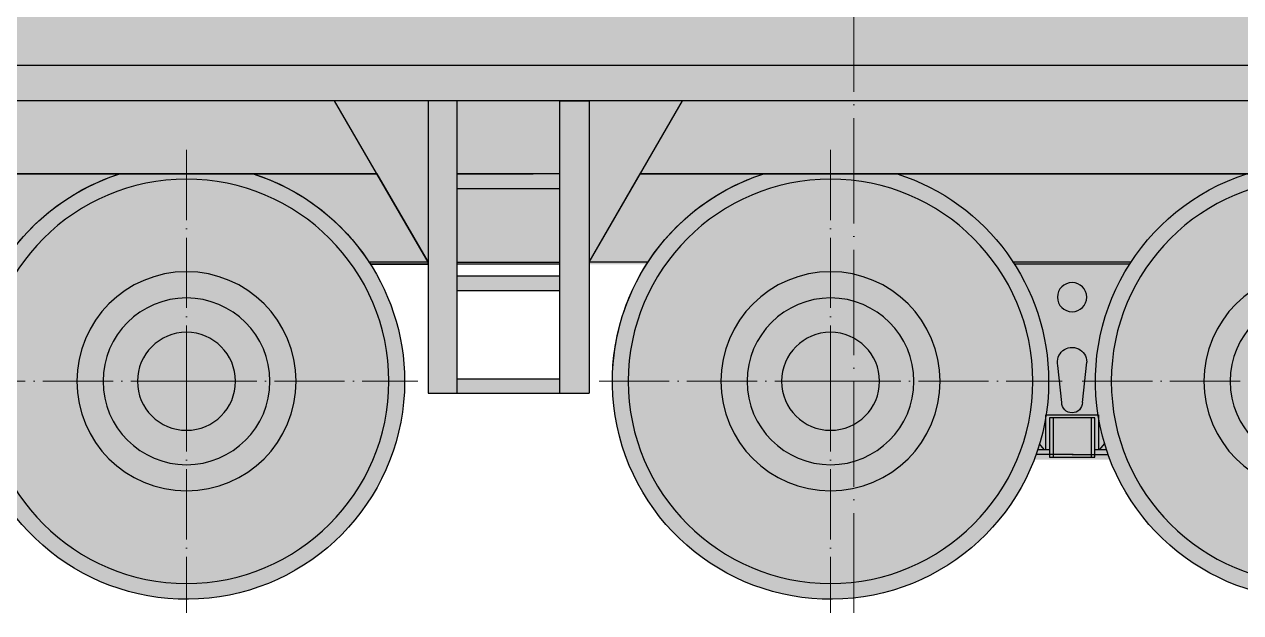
# Model space of a CAD drawing. Header units: millimetres. Extents: x 23077 to 36984, y -3880 to 22709.
# Drawn here: x 29330 to 33484, y 6471 to 8482 of the extents above; entities that cross this region are included whole.
import ezdxf

# ---------------------------------------------------------------- set-up
doc = ezdxf.new("R2010")
doc.units = ezdxf.units.MM
doc.set_wipeout_variables(frame=1)
doc.linetypes.add('ACAD_ISO04W100', pattern=[30, 24, -3, 0, -3])
doc.layers.add('LTM-1160-2', color=251, linetype='Continuous')
doc.layers.add('LTM-1160-2 Оси', color=254, linetype='ACAD_ISO04W100', lineweight=15)
doc.layers.add('LTM-1160-2 Штрих', color=41, linetype='Continuous', lineweight=15)

# ---------------------------------------------------------------- blocks, each defined once
blk = doc.blocks.new('BLOCK-20160220.19073059')
at = {"color": 0, "linetype": 'ByBlock', "lineweight": -2, "transparency": 16777216}
blk.add_wipeout([(-227.9, 709.3), (-227.9, 709.3), (-419.2, 615.8), (-576.4, 472.1), (-686.4, 289.7), (-740.3, 83.6), (-745, 0), (-745, 0), (-714.6, -210.8), (-591.1, -453.5), (-426.8, -610.7), (-227.8, -709.3), (0, -745), (196.6, -718.6), (377.3, -642.4), (493.5, -558.1), (631.3, -395.6), (717.4, -200.9), (744.9, 10.3), (711.6, 220.7), (620, 413), (477.9, 571.6), (296.6, 683.4), (227.9, 709.3)], dxfattribs=at)
at = {"layer": 'LTM-1160-2 Штрих', "extrusion": (0, 0, -1)}
h = blk.add_hatch(color=251, dxfattribs=at)
h.dxf.hatch_style = 1
h.paths.add_polyline_path([(0, 691), (0, 709.3), (-227.9, 709.3, 0.325837), (-745, 0), (-691, 0, -0.414214)])
h.paths.add_polyline_path([(-691, 0), (-745, 0, 0.414214), (0, -745), (0, -691, -0.414214)])
h.paths.add_polyline_path([(745, 0), (691, 0, -0.414214), (0, -691), (0, -745, 0.414214)])
h.paths.add_polyline_path([(227.9, 709.3), (0, 709.3), (0, 691, -0.414214), (691, 0), (745, 0, 0.325837)])
h = blk.add_hatch(color=252, dxfattribs=at)
h.dxf.hatch_style = 1
h.paths.add_polyline_path([(0, 374.5), (0, 691, 0.414214), (-691, 0), (-374.5, 0, -0.414214)])
h.paths.add_polyline_path([(-374.5, 0), (-691, 0, 0.414214), (0, -691), (0, -374.5, -0.414214)])
h.paths.add_polyline_path([(691, 0), (374.5, 0, -0.414214), (0, -374.5), (0, -691, 0.414214)])
h.paths.add_polyline_path([(0, 691), (0, 374.5, -0.414214), (374.5, 0), (691, 0, 0.414214)])
h = blk.add_hatch(color=256, dxfattribs=at)
h.dxf.hatch_style = 1
h.set_gradient(color1=(132, 132, 132), color2=(214, 214, 214), tint=1, name='HEMISPHERICAL')
h.paths.add_polyline_path([(0, 285), (0, 374.5, 0.414214), (-374.5, 0), (-285, 0, -0.414214)])
h.paths.add_polyline_path([(0, 167.5), (0, 285, 0.414214), (-285, 0), (-167.5, 0, -0.414214)], flags=17)
h.paths.add_polyline_path([(-285, 0), (-374.5, 0, 0.414214), (0, -374.5), (0, -285, -0.414214)])
h.paths.add_polyline_path([(-167.5, 0), (-285, 0, 0.414214), (0, -285), (0, -167.5, -0.414214)], flags=17)
h.paths.add_polyline_path([(285, 0), (167.5, 0, -0.414214), (0, -167.5), (0, -285, 0.414214)], flags=17)
h.paths.add_polyline_path([(374.5, 0), (285, 0, -0.414214), (0, -285), (0, -374.5, 0.414214)])
h.paths.add_polyline_path([(0, 285), (0, 167.5, -0.414214), (167.5, 0), (285, 0, 0.414214)], flags=17)
h.paths.add_polyline_path([(0, 374.5), (0, 285, -0.414214), (285, 0), (374.5, 0, 0.414214)])
h = blk.add_hatch(color=256, dxfattribs=at)
h.dxf.hatch_style = 1
h.paths.add_polyline_path([(0, 167.5, 0.414214), (-167.5, 0), (0, 0)])
h.paths.add_polyline_path([(0, 0), (-167.5, 0, 0.414214), (0, -167.5)])
h.paths.add_polyline_path([(167.5, 0), (0, 0), (0, -167.5, 0.414214)])
h.paths.add_polyline_path([(0, 167.5), (0, 0), (167.5, 0, 0.414214)])
at = {"color": 0, "linetype": 'ByBlock', "lineweight": -2, "transparency": 16777216}
blk.add_lwpolyline([(227.9, 709.3), (-227.9, 709.3, 0.325837), (-745, 0, 1.96664), (227.9, 709.3)], format="xyb", dxfattribs=at)
for radius in [691, 374.5, 285, 167.5]:
    blk.add_circle((0, 0), radius, dxfattribs=at)
at = {"layer": 'LTM-1160-2 Оси', "ltscale": 10, "transparency": 16777216}
for p, q in [((0, 790.8), (0, 0)), ((0, 0), (-790.8, 0)), ((0, 0), (0, -790.8)), ((790.8, 0), (0, 0))]:
    blk.add_line(p, q, dxfattribs=at)
blk = doc.blocks.new('BLOCK-20160220.19124611')
at = {"color": 0, "linetype": 'ByBlock', "lineweight": -2}
blk.add_wipeout([(-275, 500.1), (-275, -500.1), (275, -500.1), (275, 500.1), (175, 500.1), (175, -450.1), (-175, -450.1), (-175, 500.1)], dxfattribs=at)
at = {"color": 0, "linetype": 'ByBlock', "lineweight": -2, "transparency": 16777216}
for p, q in [((175, -450.1), (-175, -450.1)), ((275, -500.1), (-275, -500.1))]:
    blk.add_line(p, q, dxfattribs=at)
at = {"color": 0, "linetype": 'ByBlock', "lineweight": -2}
for points in [[(-175, 200.1), (175, 200.1), (175, 250.1), (-175, 250.1)], [(-175, -98.7), (175, -98.7), (175, -148.7), (-175, -148.7)]]:
    blk.add_wipeout(points, dxfattribs=at)
at = {"layer": 'LTM-1160-2 Штрих', "extrusion": (0, 0, -1)}
h = blk.add_hatch(color=256, dxfattribs=at)
h.dxf.hatch_style = 1
h.paths.add_polyline_path([(-175, 500.1), (-275, 500.1), (-275, -500.1), (-175, -500.1)])
h.paths.add_polyline_path([(175, -450.1), (-175, -450.1), (-175, -500.1), (175, -500.1)])
h.paths.add_polyline_path([(175, -98.7), (-175, -98.7), (-175, -148.7), (175, -148.7)])
h.paths.add_polyline_path([(175, 250.1), (-175, 250.1), (-175, 200.1), (175, 200.1)])
h.paths.add_polyline_path([(275, 500.1), (175, 500.1), (175, -500.1), (275, -500.1)])
at = {"color": 0, "linetype": 'ByBlock', "lineweight": -2, "transparency": 16777216}
for p, q in [((-175, 250.1), (175, 250.1)), ((175, 250.1), (-83.9, 250.1)), ((175, 200.1), (-175, 200.1)), ((175, -98.7), (-175, -98.7)), ((175, -148.7), (-175, -148.7))]:
    blk.add_line(p, q, dxfattribs=at)
at = {"color": 0, "linetype": 'ByBlock', "lineweight": -2, "transparency": 16777216, "extrusion": (0, 0, -1)}
for points in [[(175, -500.1), (175, 500.1), (275, 500.1), (275, -500.1)], [(-175, -500.1), (-175, 500.1), (-275, 500.1), (-275, -500.1)]]:
    blk.add_lwpolyline(points, dxfattribs=at)
blk = doc.blocks.new('BLOCK-20160220.15365116')
at = {"color": 0, "linetype": 'ByBlock', "lineweight": -2, "transparency": 16777216}
blk.add_wipeout([(1629.5, 1500.1), (1455, 1197.8), (905, 1197.8), (730.5, 1500.1), (-2315.2, 1500.1), (-3173, 1500.1), (-3173, 1281.9), (-3165.9, 1274.8), (-3153, 1274.8), (-3153, 1194.8), (-3165.9, 1194.8), (-3173, 1187.7), (-3173, 698.8), (-3183, 698.8), (-3196.9, 700.8), (-3220, 700.8), (-3231.9, 703.8), (-3488.1, 703.8), (-3500, 700.8), (-3523.1, 700.8), (-3535, 698.8), (-3541, 698.8), (-3541, 2005.8), (-3154.8, 2005.8), (-2435, 2130.3), (-2429.1, 2130.8), (-1029.5, 2130.8), (-1020, 2133.4), (-1020, 2140.8), (1020, 2140.8), (1020, 2134), (1028.3, 2130.8), (4949, 2130.8), (4949, 1629.5), (4938, 1629.5), (4938, 1512.8), (4912.8, 1500.1)], dxfattribs=at)
at = {"layer": 'LTM-1160-2 Штрих'}
h = blk.add_hatch(color=256, dxfattribs=at)
h.dxf.hatch_style = 1
h.paths.add_polyline_path([(4912.8, 1500.1), (1629.5, 1500.1), (1455, 1197.8), (905, 1197.8), (730.5, 1500.1), (-2315.2, 1500.1), (-3173, 1500.1), (-3173, 1281.9), (-3165.9, 1274.8), (-3153, 1274.8), (-3153, 1194.8), (-3165.9, 1194.8), (-3173, 1187.7), (-3173, 698.8), (-3183, 698.8), (-3196.9, 700.8), (-3220, 700.8), (-3231.9, 703.8), (-3488.1, 703.8), (-3500, 700.8), (-3523.1, 700.8), (-3535, 698.8), (-3541, 698.8), (-3541, 2005.8), (-3154.8, 2005.8), (-2435, 2130.3), (-2429.1, 2130.8), (-1029.5, 2130.8), (-1020, 2133.4), (-1020, 2140.8), (1020, 2140.8), (1020, 2134), (1028.3, 2130.8), (4949, 2130.8), (4949, 1629.5), (4938, 1629.5), (4938, 1512.8)])
at = {"color": 0, "linetype": 'ByBlock', "lineweight": -2, "transparency": 16777216}
for p, q in [((-3186.5, 1870.1), (4939, 1870.1)), ((-3186.5, 1750.1), (4949, 1750.1)), ((1355, 1197.8), (1005, 1197.8)), ((1005, 1190.8), (1355, 1190.8))]:
    blk.add_line(p, q, dxfattribs=at)
for points in [[(708.5, 1190.8), (708.5, 1190.8), (630.1, 1293.2), (535.3, 1380.5), (426.8, 1450.2), (307.9, 1500.1), (307.9, 1500.1), (-147.9, 1500.1), (-147.9, 1500.1), (-339.2, 1406.6), (-496.4, 1262.8), (-606.4, 1080.5), (-660.3, 874.4), (-653.7, 661.6), (-615.3, 523.3), (-874.7, 523.3), (-874.7, 523.3), (-827.4, 731), (-840.8, 943.5), (-913.8, 1143.6), (-1040.5, 1314.8), (-1210.4, 1443.2), (-1342.1, 1500.1), (-1797.9, 1500.1), (-1797.9, 1500.1), (-1916.8, 1450.2), (-2025.3, 1380.5), (-2120.1, 1293.2), (-2198.5, 1190.8), (-2198.5, 1190.8), (-2421.3, 1190.8), (-2431.4, 1189.1), (-2463.7, 1168.6), (-2496.1, 1148.2), (-2627.9, 1101.2), (-3173, 907.1), (-3173, 1187.7), (-3165.9, 1194.8), (-3153, 1194.8), (-3153, 1274.8), (-3165.9, 1274.8), (-3173, 1281.9), (-3173, 1500.1), (730.5, 1500.1), (905, 1197.8), (905, 1190.8)], [(4939, 888), (4636.2, 1028.3), (4636.2, 1028.3), (4561.9, 1185.5), (4453.2, 1321.2), (4316, 1428), (4157.9, 1500.1), (3702.1, 1500.1), (3702.1, 1500.1), (3510.8, 1406.6), (3353.7, 1262.9), (3243.6, 1080.5), (3189.7, 874.5), (3196.3, 661.6), (3234.7, 523.3), (2975.3, 523.3), (2975.3, 523.3), (3022.6, 731), (3009.2, 943.5), (2936.2, 1143.6), (2809.5, 1314.8), (2639.6, 1443.2), (2507.9, 1500.1), (2052.1, 1500.1), (2052.1, 1500.1), (1933.2, 1450.2), (1824.7, 1380.5), (1729.9, 1293.2), (1651.5, 1190.8), (1651.5, 1190.8), (1455, 1190.8), (1455, 1197.8), (1629.5, 1500.1), (4912.8, 1500.1), (4938, 1512.8)]]:
    blk.add_wipeout(points, dxfattribs=at)
at = {"layer": 'LTM-1160-2 Штрих'}
h = blk.add_hatch(color=253, dxfattribs=at)
h.dxf.hatch_style = 1
edge = h.paths.add_edge_path()
edge.add_line((905, 1190.8), (708.5, 1190.8))
edge.add_arc((80, 790.8), 745, 32.4737, 72.19)
edge.add_line((307.9, 1500.1), (-147.9, 1500.1))
edge.add_arc((80, 790.8), 745, 107.81, 201.0425)
edge.add_line((-615.3, 523.3), (-874.7, 523.3))
edge.add_arc((-1570, 790.8), 745, 338.9575, 432.19)
edge.add_line((-1342.1, 1500.1), (-1797.9, 1500.1))
edge.add_arc((-1570, 790.8), 745, 107.81, 147.5263)
edge.add_line((-2198.5, 1190.8), (-2421.3, 1190.8))
edge.add_line((-2421.3, 1190.8), (-2431.4, 1189.1))
edge.add_line((-2431.4, 1189.1), (-2496.1, 1148.2))
edge.add_line((-2496.1, 1148.2), (-2627.9, 1101.2))
edge.add_line((-2627.9, 1101.2), (-3173, 907.1))
edge.add_line((-3173, 907.1), (-3173, 1187.7))
edge.add_line((-3173, 1187.7), (-3165.9, 1194.8))
edge.add_line((-3165.9, 1194.8), (-3153, 1194.8))
edge.add_line((-3153, 1194.8), (-3153, 1274.8))
edge.add_line((-3153, 1274.8), (-3165.9, 1274.8))
edge.add_line((-3165.9, 1274.8), (-3173, 1281.9))
edge.add_line((-3173, 1281.9), (-3173, 1500.1))
edge.add_line((-3173, 1500.1), (730.5, 1500.1))
edge.add_line((730.5, 1500.1), (905, 1197.8))
edge.add_line((905, 1197.8), (905, 1190.8))
h = blk.add_hatch(color=253, dxfattribs=at)
h.dxf.hatch_style = 1
edge = h.paths.add_edge_path()
edge.add_line((4938, 1512.8), (4939, 888))
edge.add_line((4939, 888), (4636.2, 1028.3))
edge.add_arc((3929.9, 790.6), 745.2, 18.5992, 72.1859)
edge.add_line((4157.9, 1500.1), (3702.1, 1500.1))
edge.add_arc((3929.9, 790.9), 744.9, 107.8072, 201.0499)
edge.add_line((3234.7, 523.3), (2975.3, 523.3))
edge.add_arc((2280, 790.8), 745, 338.9575, 432.19)
edge.add_line((2507.9, 1500.1), (2052.1, 1500.1))
edge.add_arc((2280, 790.8), 745, 107.81, 147.5263)
edge.add_line((1651.5, 1190.8), (1455, 1190.8))
edge.add_line((1455, 1190.8), (1455, 1197.8))
edge.add_line((1455, 1197.8), (1629.5, 1500.1))
edge.add_line((1629.5, 1500.1), (4912.8, 1500.1))
edge.add_line((4912.8, 1500.1), (4938, 1512.8))
at = {"color": 0, "linetype": 'ByBlock', "lineweight": -2, "transparency": 16777216}
for p, q in [((905, 1197.8), (586.1, 1750.1)), ((1455, 1197.8), (1773.9, 1750.1)), ((-2496.1, 1500.1), (730.5, 1500.1)), ((1629.5, 1500.1), (4912.8, 1500.1)), ((-946, 1197.8), (-542, 1197.8)), ((-941.5, 1190.8), (-548.5, 1190.8)), ((704, 1197.8), (905, 1197.8)), ((1448.6, 1197.8), (1658, 1197.8)), ((1448.6, 1190.8), (1651.5, 1190.8)), ((-780.3, 718.3), (-795, 856.8)), ((-709.7, 718.3), (-696.4, 845)), ((-655, 676.3), (-835, 676.3)), ((-835, 676.3), (-835, 558.3)), ((-822.5, 666.3), (-667.5, 666.3)), ((-822.5, 531.3), (-822.5, 666.3)), ((-810, 666.3), (-810, 531.3)), ((-680, 666.3), (-680, 531.3)), ((-667.5, 666.3), (-667.5, 531.3)), ((-655, 558.3), (-655, 676.3)), ((-745, 540.8), (-868.2, 540.8)), ((-822.5, 558.3), (-862.2, 558.3)), ((-840, 558.3), (-856.2, 577.6)), ((-748.3, 540.8), (-621.8, 540.8)), ((-627.8, 558.3), (-667.5, 558.3)), ((-650, 558.3), (-633.8, 577.6)), ((-667.5, 531.3), (-822.5, 531.3))]:
    blk.add_line(p, q, dxfattribs=at)
blk.add_lwpolyline([(4912.8, 1500.1), (1629.5, 1500.1), (1455, 1197.8), (905, 1197.8), (730.5, 1500.1), (-2315.2, 1500.1)], dxfattribs=at)
blk.add_lwpolyline([(4938, 1512.8), (4939, 888), (4636.2, 1028.3, 0.238172), (4157.9, 1500.1), (3702.1, 1500.1, 0.430889), (3234.7, 523.3), (2975.3, 523.3, 0.430836), (2507.9, 1500.1), (2052.1, 1500.1, 0.175051), (1651.5, 1190.8), (1455, 1190.8), (1455, 1197.8), (1629.5, 1500.1), (4912.8, 1500.1), (4938, 1512.8)], format="xyb", dxfattribs=at)
blk.add_circle((-745, 1078.5), 50, dxfattribs=at)
for centre, radius, start, end in [((80, 790.8), 745, 0, 72.19), ((-745, 856.8), 50, 346.4068, 180), ((-745, 718.3), 35.3, 180, 0)]:
    blk.add_arc(centre, radius, start, end, dxfattribs=at)
for name, p in [('BLOCK-20160220.19124611', (1180, 1249.9)), ('BLOCK-20160220.19073059', (-1570, 790.8)), ('BLOCK-20160220.19073059', (80, 790.8)), ('BLOCK-20160220.19073059', (2280, 790.8))]:
    blk.add_blockref(name, p, dxfattribs=at)
at = {"layer": 'LTM-1160-2 Оси', "ltscale": 15, "transparency": 16777216}
blk.add_line((0, 2140.8), (0, 0), dxfattribs=at)
blk = doc.blocks.new('*U40')
at = {"color": 0, "linetype": 'ByBlock', "lineweight": -2, "transparency": 16777216, "xscale": -1}
blk.add_blockref('BLOCK-20160220.15365116', (0, 0), dxfattribs=at)

msp = doc.modelspace()

# ---------------------------------------------------------------- block references
at = {"layer": 'LTM-1160-2'}
msp.add_blockref('*U40', (32163.5, 6470.7), dxfattribs=at)

doc.saveas('drawing.dxf')
